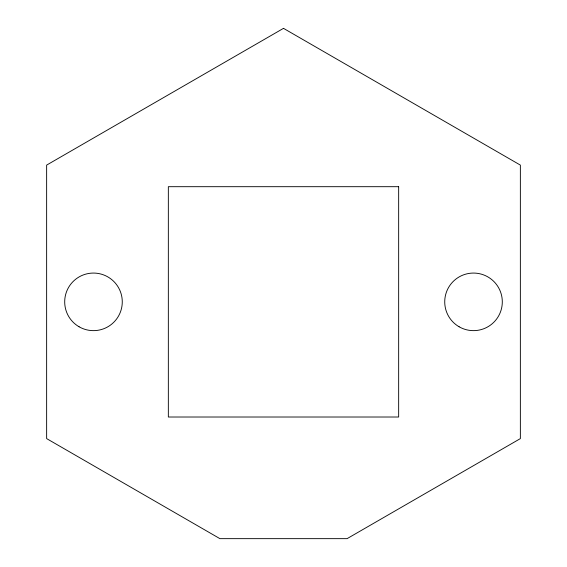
<?xml version="1.0" encoding="UTF-8"?>
<svg xmlns="http://www.w3.org/2000/svg" width="567" height="567" viewBox="0 0 567 567"><rect width="100%" height="100%" fill="white"/><g stroke="black" fill="none" stroke-linecap="round" stroke-linejoin="round"><path stroke-width="0.85" d="M283.5 28.35L46.636 165.103L46.636 438.603L219.918 538.65L347.082 538.65L520.364 438.603L520.364 165.103L283.5 28.35M398.658 186.692L168.342 186.692L168.342 417.014L398.658 417.014L398.658 186.692M79.089 326.783A28.789 28.789 0 0 0 122.274 301.857A28.789 28.789 0 0 0 79.089 276.923A28.789 28.789 0 0 0 79.089 326.783M459.121 326.783A28.789 28.789 0 0 0 502.305 301.857A28.789 28.789 0 0 0 459.121 276.923A28.789 28.789 0 0 0 459.121 326.783"/></g></svg>
